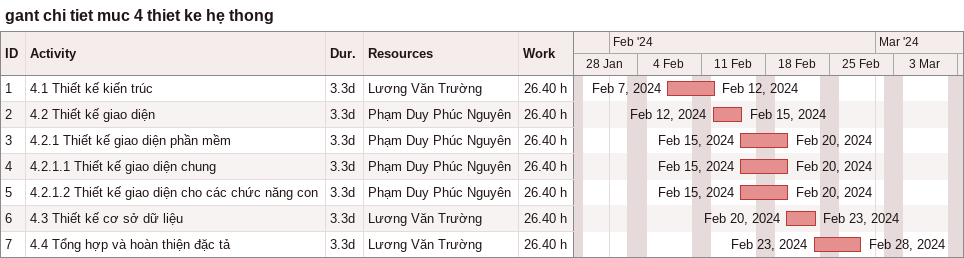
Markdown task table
gant chi tiet muc 4 thiet ke hẹ thong

| ID | Task | Duration | Start | Finish | Resources | Work (h) |
|---|---|---|---|---|---|---|
| 1 | 4.1 Thiết kế kiến trúc | 3.3d | 2024-02-07 | 2024-02-12 | Lương Văn Trường | 26.40 |
| 2 | 4.2 Thiết kế giao diện | 3.3d | 2024-02-12 | 2024-02-15 | Phạm Duy Phúc Nguyên | 26.40 |
| 3 | 4.2.1 Thiết kế giao diện phần mềm | 3.3d | 2024-02-15 | 2024-02-20 | Phạm Duy Phúc Nguyên | 26.40 |
| 4 | 4.2.1.1 Thiết kế giao diện chung | 3.3d | 2024-02-15 | 2024-02-20 | Phạm Duy Phúc Nguyên | 26.40 |
| 5 | 4.2.1.2 Thiết kế giao diện cho các chức năng con | 3.3d | 2024-02-15 | 2024-02-20 | Phạm Duy Phúc Nguyên | 26.40 |
| 6 | 4.3 Thiết kế cơ sở dữ liệu | 3.3d | 2024-02-20 | 2024-02-23 | Lương Văn Trường | 26.40 |
| 7 | 4.4 Tổng hợp và hoàn thiện đặc tả | 3.3d | 2024-02-23 | 2024-02-28 | Lương Văn Trường | 26.40 |
